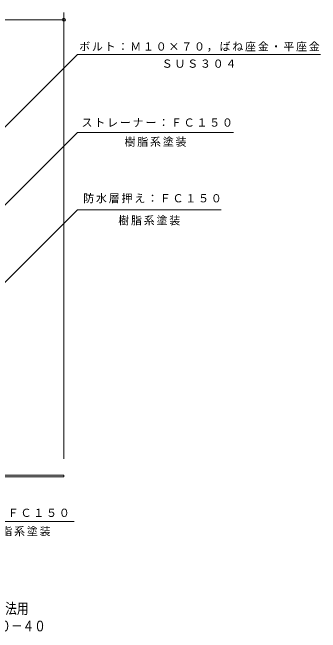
# Model space of a CAD drawing. Units: millimetres at full size, sheet at 1:4; details may follow other scales. Extents: x -530 to 463, y -549 to 533.
# Drawn here: x 124 to 463, y -549 to 133 of the extents above; entities that cross this region are included whole.
import ezdxf
from ezdxf.enums import TextEntityAlignment as Align

# ---------------------------------------------------------------- set-up
doc = ezdxf.new("R2010")
doc.units = ezdxf.units.MM
doc.header["$LTSCALE"] = 4
doc.header["$PDMODE"] = 32
doc.header["$PDSIZE"] = 3.2
for name, color, linetype, lineweight in [('0-4_その他', 7, 'Continuous', 9), ('0-5_寸法', 7, 'Continuous', 9), ('0-8', 2, 'Continuous', 9)]:
    doc.layers.add(name, color=color, linetype=linetype, lineweight=lineweight)
doc.layers.add('F-5_F-5ﾚｲﾔ', color=2, linetype='Continuous')
doc.styles.add('ＭＳ ゴシック', font='')
doc.styles.get('ＭＳ ゴシック').set_extended_font_data('MS Gothic')

msp = doc.modelspace()

# ---------------------------------------------------------------- linework, layer by layer
at = {"layer": '0-4_その他'}
for p, q in [((180.959, 132.677), (180.959, -358.323)), ((25.959, 124.677), (180.959, 124.677))]:
    msp.add_line(p, q, dxfattribs=at)
msp.add_point((180.959, 124.677), dxfattribs=at)
at = {"layer": '0-5_寸法'}
for p, q in [((-183.626, -293.017), (195.721, 86.33)), ((195.721, 86.33), (463.339, 86.33)), ((-90.556, -285.712), (195.721, 0.565)), ((367.527, 0.565), (195.721, 0.565)), ((-45.253, -325.506), (195.721, -84.532)), ((353.784, -84.532), (195.721, -84.532)), ((72.077, -427.2), (192.097, -427.2))]:
    msp.add_line(p, q, dxfattribs=at)
at = {"layer": '0-8'}
for p, q in [((180.959, -376.323), (-179.04, -376.323)), ((180.959, -377.923), (-179.04, -377.923)), ((180.959, -376.323), (180.959, -377.923))]:
    msp.add_line(p, q, dxfattribs=at)

# ---------------------------------------------------------------- texts
at = {"layer": '0-5_寸法', "char_height": 8.798, "attachment_point": 7, "style": 'ＭＳ ゴシック'}
for s, insert in [('\\T1.17;ボルト：Ｍ１０×７０，ばね座金・平座金', (197.764, 89.369)), ('\\T1.17;ＳＵＳ３０４', (288.53, 71.656)), ('\\T1.17;ストレーナー：ＦＣ１５０', (200.393, 6.574)), ('\\T1.17;樹脂系塗装', (247.624, -15.14)), ('\\T1.17;防水層押え：ＦＣ１５０', (202.214, -77.214)), ('\\T1.17;樹脂系塗装', (240.753, -101.635)), ('\\T1.17;本体：ＦＣ１５０', (77.087, -423.131)), ('\\T1.17;樹脂系塗装', (98.087, -443.379))]:
    msp.add_mtext(s, dxfattribs=dict(at, insert=insert))
at = {"layer": 'F-5_F-5ﾚｲﾔ', "style": 'ＭＳ ゴシック', "width": 0.8}
for s, p in [('鋳鉄製ルーフドレン\u3000防水層張掛け幅100mm\u3000よこ引き用\u3000鋼製下地断熱屋根工法用', (-337.924, -532.337)), ('ねじ込み式\u3000改質アスファルトシート・シート防水用\u3000\u3000ＷＨＸＳ－６－１５０－４０', (-338.116, -551.524))]:
    msp.add_text(s, height=11.73, dxfattribs=at).set_placement(p, align=Align.BOTTOM_LEFT)

doc.saveas('drawing.dxf')
